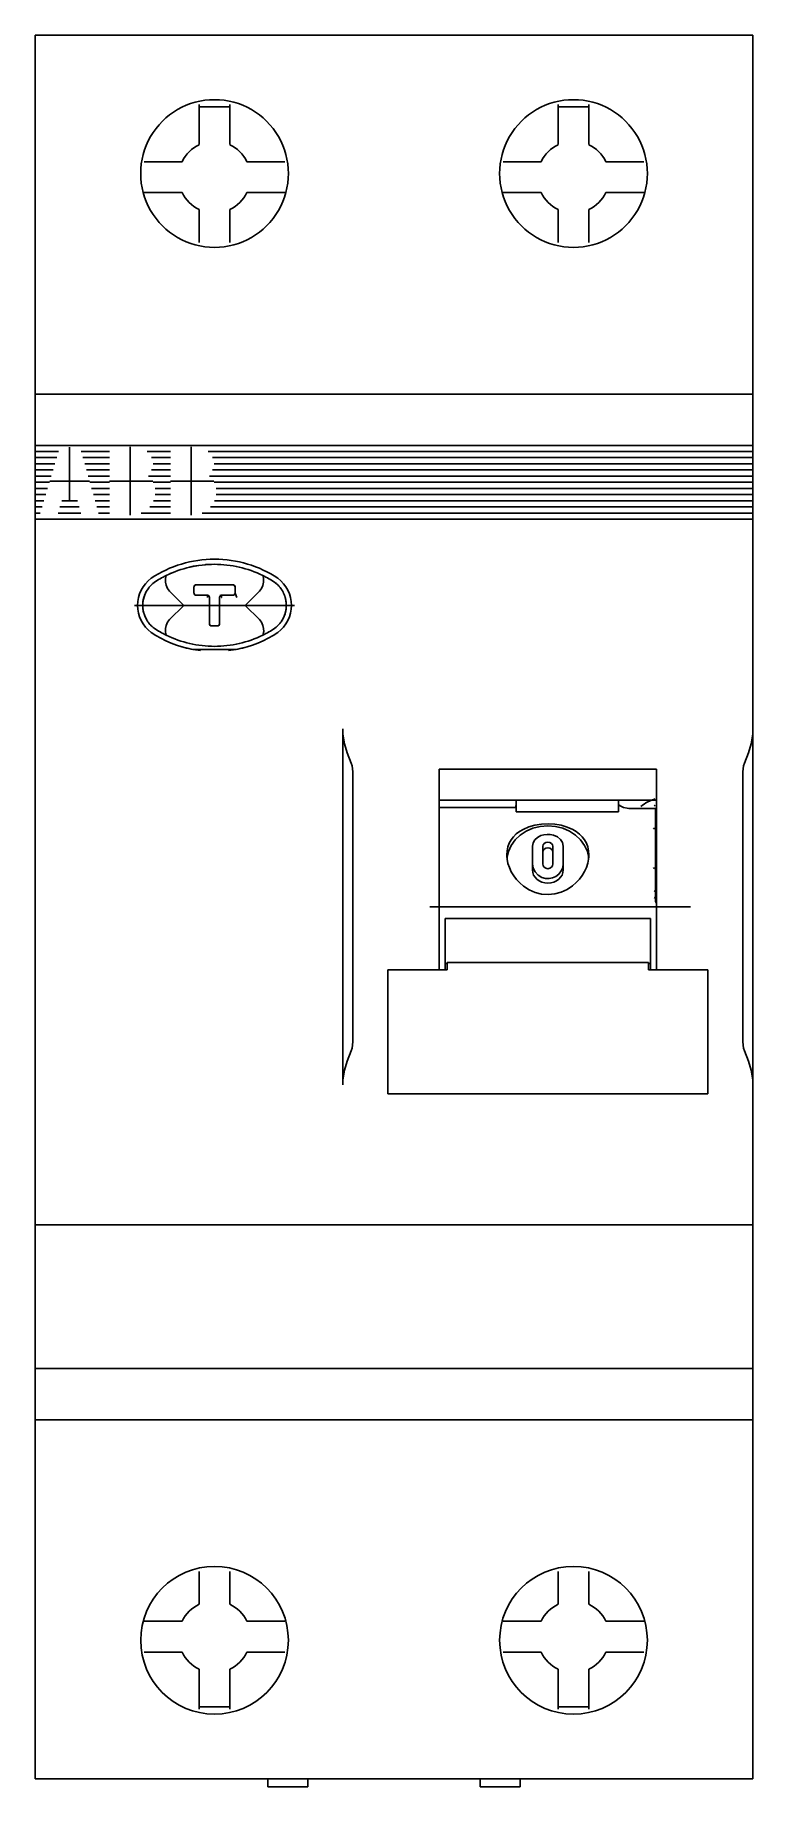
# Model space of a CAD drawing. Extents: x -341.1 to -306.1, y 657.1 to 742.5.
import ezdxf

# ---------------------------------------------------------------- set-up
doc = ezdxf.new("R2010")
doc.units = 0
doc.linetypes.add('DASHDOT', pattern=[25.4, 12.7, -6.35, 0, -6.35])
doc.layers.get('0').update_dxf_attribs({"linetype": 'CONTINUOUS'})

msp = doc.modelspace()

# ---------------------------------------------------------------- linework, layer by layer
at = {"color": 3, "linetype": 'CONTINUOUS'}
for p, q in [((-341.142, 740.611), (-341.142, 742.471)), ((-306.142, 742.471), (-341.142, 742.471)), ((-306.142, 740.611), (-306.142, 742.471)), ((-341.142, 724.971), (-341.142, 740.611)), ((-306.142, 724.971), (-306.142, 740.611)), ((-333.142, 738.971), (-333.142, 739.078)), ((-333.142, 737.128), (-333.142, 738.971)), ((-331.642, 738.971), (-333.142, 738.971)), ((-331.642, 738.971), (-331.642, 739.078)), ((-331.642, 737.128), (-331.642, 738.971)), ((-315.642, 738.971), (-315.642, 739.078)), ((-315.642, 737.128), (-315.642, 738.971)), ((-314.142, 738.971), (-315.642, 738.971)), ((-314.142, 738.971), (-314.142, 739.078)), ((-314.142, 737.128), (-314.142, 738.971)), ((-333.973, 736.296), (-335.815, 736.296)), ((-328.968, 736.296), (-330.81, 736.296)), ((-316.473, 736.296), (-318.315, 736.296)), ((-311.468, 736.296), (-313.31, 736.296)), ((-333.973, 734.796), (-335.815, 734.796)), ((-328.968, 734.796), (-330.81, 734.796)), ((-316.473, 734.796), (-318.315, 734.796)), ((-311.468, 734.796), (-313.31, 734.796)), ((-333.142, 732.365), (-333.142, 733.965)), ((-331.642, 732.365), (-331.642, 733.965)), ((-315.642, 732.365), (-315.642, 733.965)), ((-314.142, 732.365), (-314.142, 733.965)), ((-341.142, 722.471), (-341.142, 724.971)), ((-306.142, 724.971), (-341.142, 724.971)), ((-306.142, 722.471), (-306.142, 724.971)), ((-341.142, 684.471), (-341.142, 722.471)), ((-306.142, 722.471), (-341.142, 722.471)), ((-306.142, 720.678), (-306.142, 722.471)), ((-306.142, 708.652), (-306.142, 720.678)), ((-335.497, 715.645), (-335.468, 715.674)), ((-335.468, 715.674), (-335.449, 715.692)), ((-335.394, 715.741), (-335.336, 715.787)), ((-333.362, 715.645), (-333.342, 715.659)), ((-333.362, 715.645), (-333.342, 715.658)), ((-333.342, 715.659), (-333.319, 715.668)), ((-333.319, 715.668), (-333.337, 715.669)), ((-333.292, 715.671), (-333.317, 715.671)), ((-333.311, 715.669), (-333.292, 715.67)), ((-331.492, 715.671), (-333.292, 715.671)), ((-331.466, 715.671), (-331.492, 715.671)), ((-331.472, 715.669), (-331.492, 715.67)), ((-331.464, 715.668), (-331.456, 715.669)), ((-331.442, 715.668), (-331.456, 715.669)), ((-331.421, 715.645), (-331.442, 715.658)), ((-329.4, 715.75), (-329.447, 715.787)), ((-329.311, 715.669), (-329.354, 715.71)), ((-335.886, 714.802), (-335.88, 714.848)), ((-335.886, 714.802), (-335.881, 714.844)), ((-335.886, 714.798), (-335.886, 714.802)), ((-335.885, 714.805), (-335.881, 714.844)), ((-335.881, 714.844), (-335.88, 714.848)), ((-335.88, 714.848), (-335.879, 714.855)), ((-335.879, 714.861), (-335.87, 714.917)), ((-335.878, 714.866), (-335.869, 714.921)), ((-335.878, 714.866), (-335.878, 714.866)), ((-335.877, 714.872), (-335.87, 714.917)), ((-335.875, 714.886), (-335.87, 714.917)), ((-335.866, 714.938), (-335.856, 714.985)), ((-335.865, 714.945), (-335.855, 714.986)), ((-335.847, 715.021), (-335.838, 715.055)), ((-335.834, 715.068), (-335.813, 715.133)), ((-335.833, 715.071), (-335.833, 715.071)), ((-335.826, 715.095), (-335.813, 715.133)), ((-335.809, 715.145), (-335.789, 715.196)), ((-335.778, 715.222), (-335.762, 715.258)), ((-335.756, 715.273), (-335.732, 715.32)), ((-335.55, 715.587), (-335.518, 715.622)), ((-335.518, 715.622), (-335.501, 715.641)), ((-333.892, 714.671), (-334.583, 715.363)), ((-333.392, 715.271), (-333.392, 715.571)), ((-333.392, 715.266), (-333.392, 715.271)), ((-333.39, 715.571), (-333.389, 715.591)), ((-333.389, 715.252), (-333.39, 715.271)), ((-333.388, 715.241), (-333.388, 715.241)), ((-333.378, 715.218), (-333.388, 715.241)), ((-333.378, 715.626), (-333.362, 715.645)), ((-333.378, 715.626), (-333.362, 715.642)), ((-333.378, 715.218), (-333.378, 715.221)), ((-333.362, 715.642), (-333.362, 715.645)), ((-333.292, 715.173), (-333.311, 715.174)), ((-332.742, 715.171), (-333.292, 715.171)), ((-332.732, 715.052), (-332.732, 715.171)), ((-332.668, 715.137), (-332.671, 715.142)), ((-332.657, 715.124), (-332.668, 715.137)), ((-332.649, 715.107), (-332.657, 715.122)), ((-332.649, 715.105), (-332.657, 715.122)), ((-332.645, 715.097), (-332.649, 715.105)), ((-332.644, 715.087), (-332.645, 715.097)), ((-332.642, 715.071), (-332.644, 715.087)), ((-332.642, 713.971), (-332.642, 715.071)), ((-332.142, 715.071), (-332.139, 715.087)), ((-332.142, 713.971), (-332.142, 715.071)), ((-332.139, 715.087), (-332.138, 715.097)), ((-332.138, 715.097), (-332.135, 715.105)), ((-332.135, 715.105), (-332.126, 715.122)), ((-332.134, 715.107), (-332.126, 715.122)), ((-332.126, 715.124), (-332.115, 715.137)), ((-332.115, 715.137), (-332.112, 715.142)), ((-332.051, 715.064), (-332.051, 715.068)), ((-332.046, 715.052), (-332.048, 715.058)), ((-331.492, 715.171), (-332.042, 715.171)), ((-331.492, 715.173), (-331.472, 715.174)), ((-331.406, 715.626), (-331.421, 715.645)), ((-331.405, 715.218), (-331.395, 715.241)), ((-331.405, 715.218), (-331.405, 715.221)), ((-331.395, 715.241), (-331.395, 715.241)), ((-331.393, 715.571), (-331.394, 715.591)), ((-331.394, 715.252), (-331.393, 715.271)), ((-331.392, 715.271), (-331.392, 715.571)), ((-331.392, 715.266), (-331.392, 715.271)), ((-330.892, 714.671), (-330.2, 715.363)), ((-329.229, 715.582), (-329.269, 715.626)), ((-329.155, 715.489), (-329.191, 715.536)), ((-329.141, 715.468), (-329.149, 715.479)), ((-329.122, 715.44), (-329.141, 715.468)), ((-329.109, 715.42), (-329.122, 715.44)), ((-329.091, 715.39), (-329.109, 715.42)), ((-329.08, 715.371), (-329.09, 715.389)), ((-329.061, 715.339), (-329.08, 715.371)), ((-329.052, 715.321), (-329.061, 715.339)), ((-329.038, 715.295), (-329.052, 715.321)), ((-329.027, 715.27), (-329.035, 715.287)), ((-329.01, 715.234), (-329.027, 715.27)), ((-329.003, 715.219), (-329.01, 715.234)), ((-328.994, 715.197), (-329.003, 715.219)), ((-328.963, 715.113), (-328.977, 715.152)), ((-328.934, 715.015), (-328.943, 715.048)), ((-328.92, 714.95), (-328.927, 714.985)), ((-328.91, 714.895), (-328.917, 714.933)), ((-328.908, 714.886), (-328.916, 714.93)), ((-328.901, 714.829), (-328.907, 714.874)), ((-328.901, 714.834), (-328.907, 714.874)), ((-328.899, 714.811), (-328.9, 714.818)), ((-328.896, 714.783), (-328.899, 714.811)), ((-328.896, 714.778), (-328.899, 714.811)), ((-335.892, 714.671), (-335.891, 714.717)), ((-335.891, 714.636), (-335.892, 714.671)), ((-335.891, 714.724), (-335.89, 714.726)), ((-335.891, 714.722), (-335.891, 714.724)), ((-335.891, 714.72), (-335.891, 714.722)), ((-335.891, 714.719), (-335.891, 714.72)), ((-335.891, 714.717), (-335.891, 714.719)), ((-335.891, 714.634), (-335.891, 714.636)), ((-335.891, 714.633), (-335.891, 714.634)), ((-335.891, 714.631), (-335.891, 714.633)), ((-335.891, 714.629), (-335.891, 714.631)), ((-335.891, 714.628), (-335.891, 714.629)), ((-335.891, 714.626), (-335.891, 714.628)), ((-335.891, 714.624), (-335.891, 714.626)), ((-335.888, 714.577), (-335.891, 714.624)), ((-335.89, 714.74), (-335.887, 714.779)), ((-335.89, 714.729), (-335.888, 714.77)), ((-335.89, 714.74), (-335.888, 714.77)), ((-335.89, 714.728), (-335.89, 714.729)), ((-335.89, 714.726), (-335.89, 714.728)), ((-335.888, 714.77), (-335.887, 714.787)), ((-335.888, 714.573), (-335.888, 714.577)), ((-335.888, 714.57), (-335.888, 714.573)), ((-335.888, 714.566), (-335.888, 714.57)), ((-335.887, 714.779), (-335.886, 714.791)), ((-335.887, 714.787), (-335.886, 714.791)), ((-335.887, 714.556), (-335.887, 714.564)), ((-335.884, 714.532), (-335.887, 714.563)), ((-335.887, 714.56), (-335.887, 714.563)), ((-335.884, 714.532), (-335.887, 714.56)), ((-335.886, 714.794), (-335.886, 714.798)), ((-335.886, 714.791), (-335.886, 714.794)), ((-335.884, 714.525), (-335.884, 714.532)), ((-335.877, 714.469), (-335.883, 714.514)), ((-335.877, 714.469), (-335.882, 714.509)), ((-335.877, 714.469), (-335.882, 714.504)), ((-335.867, 714.41), (-335.874, 714.448)), ((-335.856, 714.358), (-335.865, 714.401)), ((-335.854, 714.351), (-335.864, 714.393)), ((-335.82, 714.23), (-335.837, 714.284)), ((-335.674, 713.922), (-335.693, 713.953)), ((-334.583, 713.98), (-333.892, 714.671)), ((-332.642, 713.777), (-332.642, 713.971)), ((-332.142, 713.777), (-332.142, 713.971)), ((-330.2, 713.98), (-330.892, 714.671)), ((-329.059, 714.008), (-329.038, 714.048)), ((-329.038, 714.048), (-329.028, 714.07)), ((-329.005, 714.121), (-328.994, 714.146)), ((-328.97, 714.21), (-328.949, 714.274)), ((-328.97, 714.21), (-328.952, 714.264)), ((-328.95, 714.272), (-328.95, 714.272)), ((-328.947, 714.285), (-328.932, 714.339)), ((-328.929, 714.351), (-328.919, 714.398)), ((-328.928, 714.357), (-328.916, 714.412)), ((-328.928, 714.357), (-328.919, 714.398)), ((-328.914, 714.426), (-328.905, 714.482)), ((-328.914, 714.426), (-328.905, 714.477)), ((-328.914, 714.426), (-328.907, 714.466)), ((-328.914, 714.426), (-328.908, 714.457)), ((-328.906, 714.477), (-328.906, 714.477)), ((-328.904, 714.488), (-328.903, 714.495)), ((-328.903, 714.495), (-328.898, 714.541)), ((-328.903, 714.499), (-328.898, 714.541)), ((-328.903, 714.499), (-328.898, 714.538)), ((-328.903, 714.495), (-328.903, 714.499)), ((-328.898, 714.541), (-328.897, 714.545)), ((-328.897, 714.556), (-328.896, 714.573)), ((-328.897, 714.552), (-328.896, 714.564)), ((-328.897, 714.552), (-328.897, 714.556)), ((-328.897, 714.549), (-328.897, 714.552)), ((-328.897, 714.545), (-328.897, 714.549)), ((-328.896, 714.779), (-328.896, 714.787)), ((-328.896, 714.779), (-328.896, 714.783)), ((-328.896, 714.776), (-328.896, 714.779)), ((-328.895, 714.773), (-328.896, 714.776)), ((-328.896, 714.573), (-328.893, 714.614)), ((-328.896, 714.573), (-328.893, 714.603)), ((-328.896, 714.564), (-328.893, 714.603)), ((-328.895, 714.77), (-328.895, 714.773)), ((-328.895, 714.766), (-328.895, 714.77)), ((-328.894, 714.752), (-328.895, 714.766)), ((-328.892, 714.719), (-328.894, 714.752)), ((-328.893, 714.727), (-328.894, 714.752)), ((-328.893, 714.626), (-328.892, 714.671)), ((-328.893, 714.624), (-328.893, 714.626)), ((-328.893, 714.623), (-328.893, 714.624)), ((-328.893, 714.621), (-328.893, 714.623)), ((-328.893, 714.619), (-328.893, 714.621)), ((-328.893, 714.617), (-328.893, 714.619)), ((-328.893, 714.615), (-328.893, 714.617)), ((-328.893, 714.614), (-328.893, 714.615)), ((-328.892, 714.717), (-328.892, 714.719)), ((-328.892, 714.715), (-328.892, 714.717)), ((-328.892, 714.714), (-328.892, 714.715)), ((-328.892, 714.712), (-328.892, 714.714)), ((-328.892, 714.71), (-328.892, 714.712)), ((-328.892, 714.708), (-328.892, 714.71)), ((-328.892, 714.707), (-328.892, 714.708)), ((-328.892, 714.671), (-328.892, 714.707)), ((-335.661, 713.903), (-335.674, 713.922)), ((-335.642, 713.874), (-335.661, 713.903)), ((-335.635, 713.864), (-335.642, 713.874)), ((-335.608, 713.828), (-335.628, 713.854)), ((-335.592, 713.807), (-335.608, 713.828)), ((-335.515, 713.717), (-335.554, 713.761)), ((-335.429, 713.633), (-335.473, 713.674)), ((-332.642, 713.771), (-332.642, 713.777)), ((-332.612, 713.701), (-332.628, 713.717)), ((-332.612, 713.698), (-332.628, 713.717)), ((-332.612, 713.703), (-332.624, 713.716)), ((-332.612, 713.698), (-332.612, 713.701)), ((-332.592, 713.684), (-332.612, 713.698)), ((-332.592, 713.685), (-332.612, 713.698)), ((-332.569, 713.674), (-332.592, 713.684)), ((-332.577, 713.674), (-332.591, 713.675)), ((-332.577, 713.674), (-332.569, 713.674)), ((-332.542, 713.671), (-332.567, 713.671)), ((-332.242, 713.671), (-332.542, 713.671)), ((-332.216, 713.671), (-332.242, 713.671)), ((-332.214, 713.674), (-332.191, 713.684)), ((-332.206, 713.674), (-332.214, 713.674)), ((-332.206, 713.674), (-332.192, 713.675)), ((-332.192, 713.685), (-332.171, 713.698)), ((-332.191, 713.684), (-332.171, 713.698)), ((-332.171, 713.698), (-332.156, 713.717)), ((-332.171, 713.701), (-332.156, 713.717)), ((-332.171, 713.703), (-332.159, 713.716)), ((-332.171, 713.698), (-332.171, 713.701)), ((-332.142, 713.771), (-332.142, 713.777)), ((-329.447, 713.556), (-329.39, 713.602)), ((-329.335, 713.651), (-329.315, 713.669)), ((-329.315, 713.669), (-329.286, 713.698)), ((-329.282, 713.702), (-329.265, 713.721)), ((-329.265, 713.721), (-329.233, 713.756)), ((-329.187, 713.812), (-329.174, 713.83)), ((-329.174, 713.83), (-329.149, 713.864)), ((-331.339, 712.521), (-333.445, 712.521)), ((-333.116, 712.721), (-333.119, 712.721)), ((-326.142, 691.291), (-326.142, 708.652)), ((-306.142, 691.291), (-306.142, 708.652)), ((-325.642, 693.392), (-325.642, 706.551)), ((-310.842, 706.68), (-321.442, 706.68)), ((-321.442, 696.898), (-321.442, 706.68)), ((-310.842, 696.898), (-310.842, 706.68)), ((-306.642, 693.392), (-306.642, 706.551)), ((-310.842, 705.171), (-321.442, 705.171)), ((-317.692, 704.823), (-321.442, 704.823)), ((-317.721, 704.823), (-317.692, 704.971)), ((-317.692, 704.606), (-317.692, 705.171)), ((-312.692, 704.606), (-317.692, 704.606)), ((-312.692, 704.606), (-312.692, 705.171)), ((-312.692, 704.814), (-312.692, 704.971)), ((-310.892, 704.773), (-312.192, 704.773)), ((-310.892, 704.606), (-310.892, 704.773)), ((-310.892, 701.558), (-310.892, 704.606)), ((-316.892, 702.066), (-316.892, 702.927)), ((-316.392, 702.066), (-316.392, 702.927)), ((-315.892, 702.066), (-315.892, 702.927)), ((-315.392, 702.066), (-315.392, 702.927)), ((-316.892, 701.774), (-316.892, 702.066)), ((-315.392, 701.774), (-315.392, 702.066)), ((-310.892, 701.011), (-310.892, 701.558)), ((-310.892, 700.271), (-310.892, 701.011)), ((-311.142, 699.405), (-321.142, 699.405)), ((-321.142, 697.211), (-321.142, 699.405)), ((-311.142, 697.211), (-311.142, 699.405)), ((-323.942, 694.698), (-323.942, 696.898)), ((-321.042, 696.898), (-323.942, 696.898)), ((-321.142, 696.898), (-321.142, 697.211)), ((-321.042, 697.211), (-321.142, 697.211)), ((-321.042, 696.898), (-321.042, 697.261)), ((-311.242, 697.261), (-321.042, 697.261)), ((-311.242, 696.898), (-311.242, 697.261)), ((-311.142, 697.211), (-311.242, 697.211)), ((-308.342, 696.898), (-311.242, 696.898)), ((-311.142, 696.898), (-311.142, 697.211)), ((-308.342, 694.698), (-308.342, 696.898)), ((-323.942, 690.86), (-323.942, 694.698)), ((-308.342, 690.86), (-308.342, 694.698)), ((-306.142, 684.471), (-306.142, 691.291)), ((-308.342, 690.86), (-323.942, 690.86)), ((-306.142, 684.471), (-341.142, 684.471)), ((-341.142, 679.264), (-341.142, 684.471)), ((-306.142, 679.264), (-306.142, 684.471)), ((-341.142, 677.471), (-341.142, 679.264)), ((-306.142, 677.471), (-306.142, 679.264)), ((-306.142, 677.471), (-341.142, 677.471)), ((-341.142, 674.971), (-341.142, 677.471)), ((-306.142, 674.971), (-306.142, 677.471)), ((-306.142, 674.971), (-341.142, 674.971)), ((-341.142, 659.332), (-341.142, 674.971)), ((-306.142, 659.332), (-306.142, 674.971)), ((-333.142, 665.978), (-333.142, 667.578)), ((-331.642, 665.978), (-331.642, 667.578)), ((-315.642, 665.978), (-315.642, 667.578)), ((-314.142, 665.978), (-314.142, 667.578)), ((-333.973, 665.146), (-335.815, 665.146)), ((-328.968, 665.146), (-330.81, 665.146)), ((-316.473, 665.146), (-318.315, 665.146)), ((-311.468, 665.146), (-313.31, 665.146)), ((-333.973, 663.646), (-335.815, 663.646)), ((-328.968, 663.646), (-330.81, 663.646)), ((-316.473, 663.646), (-318.315, 663.646)), ((-311.468, 663.646), (-313.31, 663.646)), ((-333.142, 660.971), (-333.142, 662.815)), ((-331.642, 660.971), (-331.642, 662.815)), ((-315.642, 660.971), (-315.642, 662.815)), ((-314.142, 660.971), (-314.142, 662.815)), ((-331.642, 660.971), (-333.142, 660.971)), ((-333.142, 660.865), (-333.142, 660.971)), ((-331.642, 660.865), (-331.642, 660.971)), ((-314.142, 660.971), (-315.642, 660.971)), ((-315.642, 660.865), (-315.642, 660.971)), ((-314.142, 660.865), (-314.142, 660.971)), ((-341.142, 657.471), (-341.142, 659.332)), ((-306.142, 657.471), (-306.142, 659.332)), ((-306.142, 657.471), (-341.142, 657.471)), ((-329.792, 657.071), (-329.792, 657.471)), ((-327.842, 657.071), (-329.792, 657.071)), ((-327.842, 657.071), (-327.842, 657.471)), ((-319.442, 657.071), (-319.442, 657.471)), ((-317.492, 657.071), (-319.442, 657.071)), ((-317.492, 657.071), (-317.492, 657.471))]:
    msp.add_line(p, q, dxfattribs=at)
at = {"color": 1, "linetype": 'CONTINUOUS'}
for p, q in [((-341.142, 718.871), (-341.142, 722.471)), ((-341.142, 722.471), (-306.142, 722.471)), ((-339.996, 722.171), (-341.142, 722.171)), ((-340.085, 721.871), (-341.142, 721.871)), ((-339.458, 722.386), (-339.458, 719.792)), ((-337.516, 722.171), (-338.889, 722.171)), ((-337.516, 721.871), (-338.804, 721.871)), ((-336.498, 722.398), (-336.498, 719.066)), ((-334.544, 722.171), (-335.673, 722.171)), ((-334.544, 721.871), (-335.462, 721.871)), ((-333.525, 722.398), (-333.525, 719.066)), ((-306.142, 722.171), (-332.701, 722.171)), ((-306.142, 721.871), (-332.49, 721.871)), ((-306.142, 722.471), (-306.142, 718.871)), ((-340.174, 721.571), (-341.142, 721.571)), ((-340.262, 721.271), (-341.142, 721.271)), ((-340.351, 720.971), (-341.142, 720.971)), ((-337.516, 721.571), (-338.72, 721.571)), ((-337.516, 721.271), (-338.635, 721.271)), ((-337.516, 720.971), (-338.551, 720.971)), ((-334.544, 720.971), (-335.603, 720.971)), ((-334.544, 721.271), (-335.459, 721.271)), ((-334.544, 721.571), (-335.388, 721.571)), ((-306.142, 720.971), (-332.631, 720.971)), ((-306.142, 721.271), (-332.487, 721.271)), ((-306.142, 721.571), (-332.416, 721.571)), ((-340.44, 720.671), (-341.142, 720.671)), ((-340.529, 720.371), (-341.142, 720.371)), ((-340.617, 720.071), (-341.142, 720.071)), ((-338.482, 720.725), (-340.424, 720.725)), ((-337.516, 720.671), (-338.466, 720.671)), ((-337.516, 720.371), (-338.382, 720.371)), ((-337.516, 720.071), (-338.298, 720.071)), ((-335.403, 720.725), (-337.516, 720.725)), ((-334.544, 720.671), (-335.385, 720.671)), ((-334.544, 720.371), (-335.284, 720.371)), ((-334.544, 720.071), (-335.283, 720.071)), ((-332.431, 720.725), (-334.544, 720.725)), ((-306.142, 720.671), (-332.413, 720.671)), ((-306.142, 720.371), (-332.312, 720.371)), ((-306.142, 720.071), (-332.311, 720.071)), ((-340.706, 719.771), (-341.142, 719.771)), ((-340.795, 719.471), (-341.142, 719.471)), ((-340.884, 719.171), (-341.142, 719.171)), ((-338.906, 719.171), (-340.019, 719.171)), ((-338.99, 719.471), (-339.93, 719.471)), ((-339.075, 719.771), (-339.841, 719.771)), ((-337.516, 719.771), (-338.213, 719.771)), ((-337.516, 719.471), (-338.129, 719.471)), ((-337.516, 719.171), (-338.044, 719.171)), ((-334.544, 719.171), (-335.97, 719.171)), ((-334.544, 719.471), (-335.553, 719.471)), ((-334.544, 719.771), (-335.364, 719.771)), ((-306.142, 719.171), (-332.998, 719.171)), ((-306.142, 719.471), (-332.581, 719.471)), ((-306.142, 719.771), (-332.392, 719.771)), ((-341.142, 718.871), (-306.142, 718.871))]:
    msp.add_line(p, q, dxfattribs=at)
at = {"color": 3, "linetype": 'DASHDOT'}
for p, q in [((-328.489, 714.671), (-336.294, 714.671)), ((-309.189, 699.971), (-322.642, 699.971))]:
    msp.add_line(p, q, dxfattribs=at)
at = {"color": 3, "linetype": 'CONTINUOUS'}
for points in [[(-334.583, 715.363), (-334.688, 715.499), (-334.755, 715.648), (-334.787, 715.799), (-334.787, 715.943), (-334.758, 716.084), (-334.741, 716.127)], [(-333.39, 715.571), (-333.376, 715.624), (-333.335, 715.66), (-333.292, 715.67)], [(-333.317, 715.671), (-333.337, 715.669)], [(-331.393, 715.571), (-331.407, 715.624), (-331.448, 715.66), (-331.492, 715.67)], [(-331.442, 715.668), (-331.466, 715.671)], [(-331.464, 715.668), (-331.406, 715.626)], [(-330.042, 716.127), (-330.002, 715.99), (-329.996, 715.941), (-329.997, 715.797), (-330.029, 715.646), (-330.096, 715.498), (-330.2, 715.363)], [(-335.596, 715.531), (-335.735, 715.315), (-335.829, 715.084), (-335.879, 714.861)], [(-335.866, 714.938), (-335.837, 715.058)], [(-333.392, 715.266), (-333.388, 715.241)], [(-333.292, 715.173), (-333.344, 715.187), (-333.381, 715.228), (-333.39, 715.271)], [(-332.716, 715.168), (-332.728, 715.171)], [(-332.671, 715.142), (-332.716, 715.168)], [(-332.648, 715.107), (-332.656, 715.124)], [(-332.127, 715.124), (-332.135, 715.107)], [(-332.111, 715.143), (-332.068, 715.168)], [(-332.055, 715.171), (-332.068, 715.168)], [(-332.048, 715.058), (-332.051, 715.171)], [(-332.043, 715.052), (-332.046, 715.052)], [(-331.492, 715.173), (-331.439, 715.187), (-331.403, 715.228), (-331.393, 715.271)], [(-331.395, 715.241), (-331.392, 715.266)], [(-331.301, 715.052), (-331.392, 715.266)], [(-331.301, 715.052), (-331.302, 715.054)], [(-328.901, 714.829), (-328.947, 715.059), (-328.988, 715.18)], [(-335.693, 713.954), (-335.795, 714.162), (-335.863, 714.394), (-335.883, 714.514)], [(-334.583, 713.98), (-334.688, 713.844), (-334.755, 713.695), (-334.787, 713.544), (-334.788, 713.4), (-334.758, 713.259), (-334.741, 713.216)], [(-330.042, 713.216), (-330.002, 713.353), (-329.995, 713.402), (-329.997, 713.546), (-330.029, 713.696), (-330.096, 713.845), (-330.2, 713.98)], [(-329.144, 713.87), (-329.028, 714.07), (-328.951, 714.27), (-328.905, 714.482)], [(-332.612, 713.703), (-332.639, 713.75), (-332.642, 713.777)], [(-332.591, 713.675), (-332.567, 713.671)], [(-332.216, 713.671), (-332.192, 713.675)], [(-332.171, 713.703), (-332.144, 713.75), (-332.142, 713.777)], [(-326.142, 708.652), (-326.131, 708.4), (-326.053, 707.922), (-325.923, 707.489), (-325.722, 706.985)], [(-306.142, 708.652), (-306.152, 708.4), (-306.23, 707.922), (-306.36, 707.489), (-306.562, 706.985)], [(-325.722, 706.985), (-325.676, 706.85), (-325.642, 706.551)], [(-306.562, 706.985), (-306.607, 706.85), (-306.642, 706.551)], [(-312.692, 704.971), (-312.614, 704.893), (-312.457, 704.816), (-312.271, 704.777), (-312.192, 704.773)], [(-318.142, 702.509), (-318.128, 702.707), (-318.088, 702.896), (-318.021, 703.075), (-317.93, 703.24), (-317.815, 703.391), (-317.679, 703.527), (-317.522, 703.647), (-317.348, 703.751), (-317.076, 703.869), (-316.776, 703.954), (-316.458, 704.004), (-316.13, 704.021), (-315.805, 704.002), (-315.49, 703.95), (-315.194, 703.864), (-314.925, 703.746), (-314.753, 703.642), (-314.599, 703.522), (-314.464, 703.386), (-314.351, 703.236), (-314.261, 703.071), (-314.195, 702.894), (-314.155, 702.706), (-314.142, 702.509)], [(-314.149, 702.356), (-314.216, 702.67), (-314.348, 702.968), (-314.542, 703.239), (-314.791, 703.476), (-315.086, 703.668), (-315.417, 703.811), (-315.773, 703.898), (-316.142, 703.928), (-316.511, 703.898), (-316.866, 703.811), (-317.198, 703.668), (-317.493, 703.475), (-317.741, 703.239), (-317.935, 702.967), (-318.067, 702.669), (-318.134, 702.356)], [(-316.892, 702.927), (-316.863, 703.09), (-316.782, 703.236), (-316.652, 703.357), (-316.484, 703.445), (-316.337, 703.487), (-316.18, 703.505), (-316.022, 703.499), (-315.87, 703.468), (-315.675, 703.385), (-315.523, 703.261), (-315.425, 703.105), (-315.392, 702.927)], [(-316.392, 702.927), (-316.373, 703.004), (-316.319, 703.069), (-316.237, 703.112), (-316.141, 703.127), (-316.046, 703.112), (-315.965, 703.069), (-315.911, 703.004), (-315.892, 702.927)], [(-315.892, 702.635), (-315.911, 702.718), (-315.965, 702.788), (-316.046, 702.834), (-316.142, 702.851), (-316.237, 702.834), (-316.318, 702.788), (-316.373, 702.718), (-316.392, 702.635)], [(-314.142, 702.509), (-314.155, 702.306), (-314.196, 702.1), (-314.262, 701.896), (-314.353, 701.696), (-314.468, 701.504), (-314.604, 701.322), (-314.76, 701.154), (-314.934, 701.003), (-315.202, 700.825), (-315.494, 700.69), (-315.806, 700.605), (-316.127, 700.574), (-316.45, 700.6), (-316.762, 700.68), (-317.057, 700.811), (-317.327, 700.986), (-317.505, 701.137), (-317.666, 701.306), (-317.806, 701.49), (-317.923, 701.684), (-318.017, 701.887), (-318.086, 702.094), (-318.128, 702.303), (-318.142, 702.509)], [(-315.392, 702.066), (-315.416, 701.89), (-315.488, 701.722), (-315.603, 701.575), (-315.753, 701.459), (-315.912, 701.387), (-316.085, 701.354), (-316.261, 701.361), (-316.43, 701.408), (-316.618, 701.52), (-316.766, 701.677), (-316.859, 701.864), (-316.892, 702.066)], [(-315.892, 702.066), (-315.911, 701.978), (-315.965, 701.903), (-316.046, 701.852), (-316.142, 701.834), (-316.238, 701.852), (-316.319, 701.903), (-316.373, 701.978), (-316.392, 702.066)], [(-316.892, 701.774), (-316.877, 701.648), (-316.835, 701.526), (-316.765, 701.415), (-316.672, 701.317), (-316.558, 701.236), (-316.429, 701.177), (-316.288, 701.14), (-316.142, 701.128), (-315.995, 701.14), (-315.855, 701.177), (-315.725, 701.236), (-315.611, 701.317), (-315.518, 701.415), (-315.449, 701.526), (-315.406, 701.648), (-315.392, 701.774)], [(-310.844, 700.136), (-310.889, 700.234), (-310.892, 700.271)], [(-326.142, 691.291), (-326.131, 691.54), (-326.055, 692.014), (-325.925, 692.448), (-325.722, 692.958)], [(-325.722, 692.958), (-325.676, 693.093), (-325.642, 693.392)], [(-306.562, 692.958), (-306.607, 693.093), (-306.642, 693.392)], [(-306.142, 691.291), (-306.152, 691.541), (-306.229, 692.016), (-306.358, 692.449), (-306.562, 692.958)]]:
    msp.add_lwpolyline(points, dxfattribs=at)
msp.add_lwpolyline([(-331.301, 715.052)], close=True, dxfattribs=at)
for centre, radius, start, end in [((-332.391, 735.721), 3.6, 90.00272, 270.00448), ((-332.391, 735.721), 3.6, 270.00272, 90.00448), ((-314.891, 735.721), 3.6, 89.99912, 270.00088), ((-314.891, 735.721), 3.6, 269.99912, 90.00088), ((-332.392, 735.546), 1.75, 115.37693, 154.62307), ((-332.392, 735.546), 1.75, 25.37693, 64.62307), ((-314.892, 735.546), 1.75, 115.37693, 154.62307), ((-314.892, 735.546), 1.75, 25.37693, 64.62307), ((-332.392, 735.546), 1.75, 205.37693, 244.62307), ((-332.392, 735.546), 1.75, 295.37693, 334.62307), ((-314.892, 735.546), 1.75, 205.37693, 244.62307), ((-314.892, 735.546), 1.75, 295.37693, 334.62307), ((-332.392, 711.328), 5.594, 89.99953, 123.51022), ((-332.391, 711.326), 5.345, 90.00177, 116.08159), ((-332.392, 711.328), 5.344, 102.61569, 103.51583), ((-332.392, 711.328), 5.344, 100.57678, 102.23527), ((-332.392, 711.328), 5.344, 98.55803, 100.16546), ((-332.392, 711.328), 5.344, 94.2071, 94.8101), ((-332.392, 711.328), 5.344, 92.26986, 94.06208), ((-332.392, 711.328), 5.594, 56.48925, 89.99988), ((-332.392, 711.327), 5.344, 63.91509, 89.99984), ((-334.494, 714.671), 1.648, 126.75965, 233.23628), ((-334.494, 714.671), 1.398, 132.26925, 133.8242), ((-334.494, 714.671), 1.398, 130.07566, 133.09358), ((-332.396, 711.335), 5.335, 116.07998, 123.43903), ((-332.392, 711.328), 5.344, 122.15831, 122.2034), ((-332.392, 711.328), 5.344, 117.296, 117.34728), ((-332.392, 711.328), 5.344, 116.1045, 116.13325), ((-332.392, 711.328), 5.344, 113.21026, 114.34755), ((-332.392, 711.328), 5.344, 108.81424, 108.91456), ((-332.392, 711.328), 5.344, 106.93045, 108.43499), ((-333.292, 715.571), 0.1, 119.9998, 168.73526), ((-333.292, 715.571), 0.1, 90, 101.26518), ((-331.492, 715.571), 0.1, 78.73482, 90), ((-331.492, 715.571), 0.1, 11.26474, 60.00021), ((-332.387, 711.335), 5.335, 56.561, 63.91997), ((-332.392, 711.328), 5.344, 60.80196, 60.84374), ((-332.392, 711.328), 5.344, 59.5332, 59.71381), ((-330.29, 714.671), 1.398, 49.36531, 52.95785), ((-330.29, 714.671), 1.398, 48.00192, 50.47494), ((-330.29, 714.671), 1.398, 45.14241, 46.65314), ((-330.29, 714.671), 1.398, 43.08467, 45.53851), ((-330.29, 714.671), 1.648, 306.76377, 53.2403), ((-334.494, 714.671), 1.398, 172.52433, 173.97057), ((-334.494, 714.671), 1.398, 168.60939, 168.73894), ((-334.494, 714.671), 1.398, 163.54464, 164.64492), ((-334.494, 714.671), 1.398, 162.34608, 162.61918), ((-334.494, 714.671), 1.398, 161.55656, 161.63226), ((-334.494, 714.671), 1.398, 158.57967, 159.62606), ((-334.494, 714.671), 1.398, 154.26027, 154.51434), ((-334.494, 714.671), 1.398, 153.11375, 153.13626), ((-334.494, 714.671), 1.398, 149.10716, 150.92974), ((-334.494, 714.671), 1.398, 148.96367, 148.98942), ((-334.494, 714.671), 1.398, 146.46893, 148.14561), ((-334.494, 714.671), 1.398, 142.18996, 143.39619), ((-334.494, 714.671), 1.398, 139.08859, 142.06593), ((-334.494, 714.671), 1.398, 137.099, 138.7072), ((-334.494, 714.671), 1.398, 135.86823, 136.09769), ((-333.292, 715.571), 0.1, 168.73482, 180), ((-333.292, 715.271), 0.1, 179.99944, 191.26474), ((-333.292, 715.271), 0.1, 210, 258.73482), ((-333.292, 715.271), 0.1, 258.73527, 270.00056), ((-332.742, 715.071), 0.1, 0.00072, 89.99928), ((-332.042, 715.071), 0.1, 90.00072, 179.99928), ((-331.492, 715.271), 0.1, 269.99944, 281.26473), ((-331.492, 715.271), 0.1, 281.26518, 330), ((-331.492, 715.571), 0.1, 0, 11.26518), ((-331.492, 715.271), 0.1, 348.73527, 0.00056), ((-330.29, 714.671), 1.398, 40.65858, 41.53469), ((-330.29, 714.671), 1.398, 38.20338, 40.63967), ((-330.29, 714.671), 1.398, 35.92314, 36.61937), ((-330.29, 714.671), 1.398, 35.30579, 35.77511), ((-330.29, 714.671), 1.398, 31.19909, 31.77368), ((-330.29, 714.671), 1.398, 30.88217, 30.94128), ((-330.29, 714.671), 1.398, 28.87214, 29.69905), ((-330.29, 714.671), 1.398, 26.14749, 26.47983), ((-330.29, 714.671), 1.398, 24.07097, 24.89571), ((-330.29, 714.671), 1.398, 21.35082, 22.06686), ((-330.29, 714.671), 1.398, 20.26451, 20.29986), ((-330.29, 714.671), 1.398, 19.305, 20.09629), ((-330.29, 714.671), 1.398, 18.86751, 18.88309), ((-330.29, 714.671), 1.398, 16.58619, 17.65388), ((-330.29, 714.671), 1.398, 14.55202, 15.25088), ((-330.29, 714.671), 1.398, 11.83647, 13.2409), ((-330.29, 714.671), 1.398, 9.80553, 10.46224), ((-330.29, 714.671), 1.398, 7.0974, 8.6223), ((-330.29, 714.671), 1.398, 5.06081, 5.69799), ((-334.494, 714.671), 1.398, 180.34106, 180.86331), ((-334.494, 714.671), 1.398, 178.06914, 179.1381), ((-334.494, 714.671), 1.398, 176.25324, 176.54994), ((-334.494, 714.671), 1.398, 184.30923, 184.41073), ((-334.494, 714.671), 1.398, 184.78654, 184.97389), ((-334.494, 714.671), 1.398, 184.99275, 185.73951), ((-334.494, 714.671), 1.398, 189.65482, 190.48838), ((-334.494, 714.671), 1.398, 194.28402, 195.33527), ((-334.494, 714.671), 1.398, 198.86734, 200.29841), ((-334.494, 714.671), 1.398, 203.62649, 205.04278), ((-334.494, 714.671), 1.398, 208.55981, 209.82059), ((-334.494, 714.671), 1.398, 210.88856, 210.9405), ((-334.494, 714.671), 1.398, 211.2205, 211.75578), ((-330.29, 714.671), 1.398, 328.96691, 328.99276), ((-330.29, 714.671), 1.398, 329.11138, 330.93254), ((-330.29, 714.671), 1.398, 333.11791, 333.14031), ((-330.29, 714.671), 1.398, 334.26043, 334.51646), ((-330.29, 714.671), 1.398, 337.93733, 339.71031), ((-330.29, 714.671), 1.398, 341.55885, 341.63474), ((-330.29, 714.671), 1.398, 343.54691, 344.81431), ((-330.29, 714.671), 1.398, 348.62914, 348.74316), ((-330.29, 714.671), 1.398, 352.52617, 353.97256), ((-330.29, 714.671), 1.398, 4.79379, 4.98021), ((-330.29, 714.671), 1.398, 356.2558, 356.55199), ((-330.29, 714.671), 1.398, 0.34431, 0.86606), ((-330.29, 714.671), 1.398, 358.06938, 359.1399), ((-334.494, 714.671), 1.398, 215.30153, 215.77361), ((-334.494, 714.671), 1.398, 215.9382, 216.6041), ((-334.494, 714.671), 1.398, 218.20151, 220.63732), ((-334.494, 714.671), 1.398, 220.70262, 221.50176), ((-334.494, 714.671), 1.398, 223.08183, 225.53513), ((-332.392, 718.015), 5.594, 236.48723, 259.14972), ((-334.494, 714.671), 1.398, 225.53318, 226.62432), ((-334.494, 714.671), 1.398, 227.99793, 232.95345), ((-332.396, 718.008), 5.335, 236.55869, 243.91823), ((-332.392, 718.015), 5.344, 239.53228, 239.71308), ((-332.392, 718.015), 5.344, 240.80097, 240.8434), ((-332.392, 718.015), 5.344, 243.91275, 269.99884), ((-332.542, 713.771), 0.1, 179.99646, 188.44952), ((-332.542, 713.771), 0.1, 209.9998, 213.73309), ((-332.542, 713.771), 0.1, 213.73324, 270), ((-332.392, 718.015), 5.344, 269.99992, 296.08706), ((-332.242, 713.771), 0.1, 269.99944, 326.26691), ((-332.242, 713.771), 0.1, 326.26676, 330), ((-332.242, 713.771), 0.1, 351.54729, 359.99676), ((-332.392, 718.015), 5.594, 280.85013, 303.51277), ((-332.387, 718.008), 5.335, 296.0816, 303.4413), ((-332.392, 718.015), 5.344, 296.10729, 296.13416), ((-332.392, 718.015), 5.344, 297.29832, 297.34941), ((-332.392, 718.015), 5.344, 302.16052, 302.20572), ((-330.29, 714.671), 1.398, 310.07936, 313.09755), ((-330.29, 714.671), 1.398, 312.23546, 313.84911), ((-330.29, 714.671), 1.398, 315.87245, 316.10171), ((-330.29, 714.671), 1.398, 317.10496, 318.6097), ((-330.29, 714.671), 1.398, 319.09217, 322.06911), ((-330.29, 714.671), 1.398, 322.06896, 323.39867), ((-330.29, 714.671), 1.398, 324.6984, 325.03444), ((-330.29, 714.671), 1.398, 326.55082, 327.87575), ((-332.392, 718.015), 5.594, 253.5477, 262.95373), ((-332.392, 718.015), 5.594, 277.04614, 286.45231), ((-310.092, 702.826), 2.55, 108.5237, 126.70418), ((-310.092, 702.826), 2.25, 111.15301, 112.64584), ((-310.092, 702.826), 2.25, 111.14295, 112.63439), ((-310.092, 702.826), 1.3, 130.9234, 133.73542), ((-310.092, 702.826), 1.3, 226.2679, 229.07958), ((-310.092, 702.826), 2.25, 247.36561, 248.85705), ((-310.092, 702.826), 2.25, 247.34978, 248.84315), ((-310.092, 702.826), 2.55, 250.1692, 251.4812), ((-332.391, 664.221), 3.6, 90.00019, 269.99981), ((-332.391, 664.221), 3.6, 270.00019, 89.99981), ((-314.891, 664.221), 3.6, 89.99792, 269.99755), ((-314.891, 664.221), 3.6, 269.99792, 89.99755), ((-332.392, 664.396), 1.75, 115.37693, 154.62307), ((-332.392, 664.396), 1.75, 25.37693, 64.62307), ((-314.892, 664.396), 1.75, 115.37693, 154.62307), ((-314.892, 664.396), 1.75, 25.37693, 64.62307), ((-332.392, 664.396), 1.75, 205.37693, 244.62307), ((-332.392, 664.396), 1.75, 295.37693, 334.62307), ((-314.892, 664.396), 1.75, 205.37693, 244.62307), ((-314.892, 664.396), 1.75, 295.37693, 334.62307)]:
    msp.add_arc(centre, radius, start, end, dxfattribs=at)

doc.saveas('drawing.dxf')
